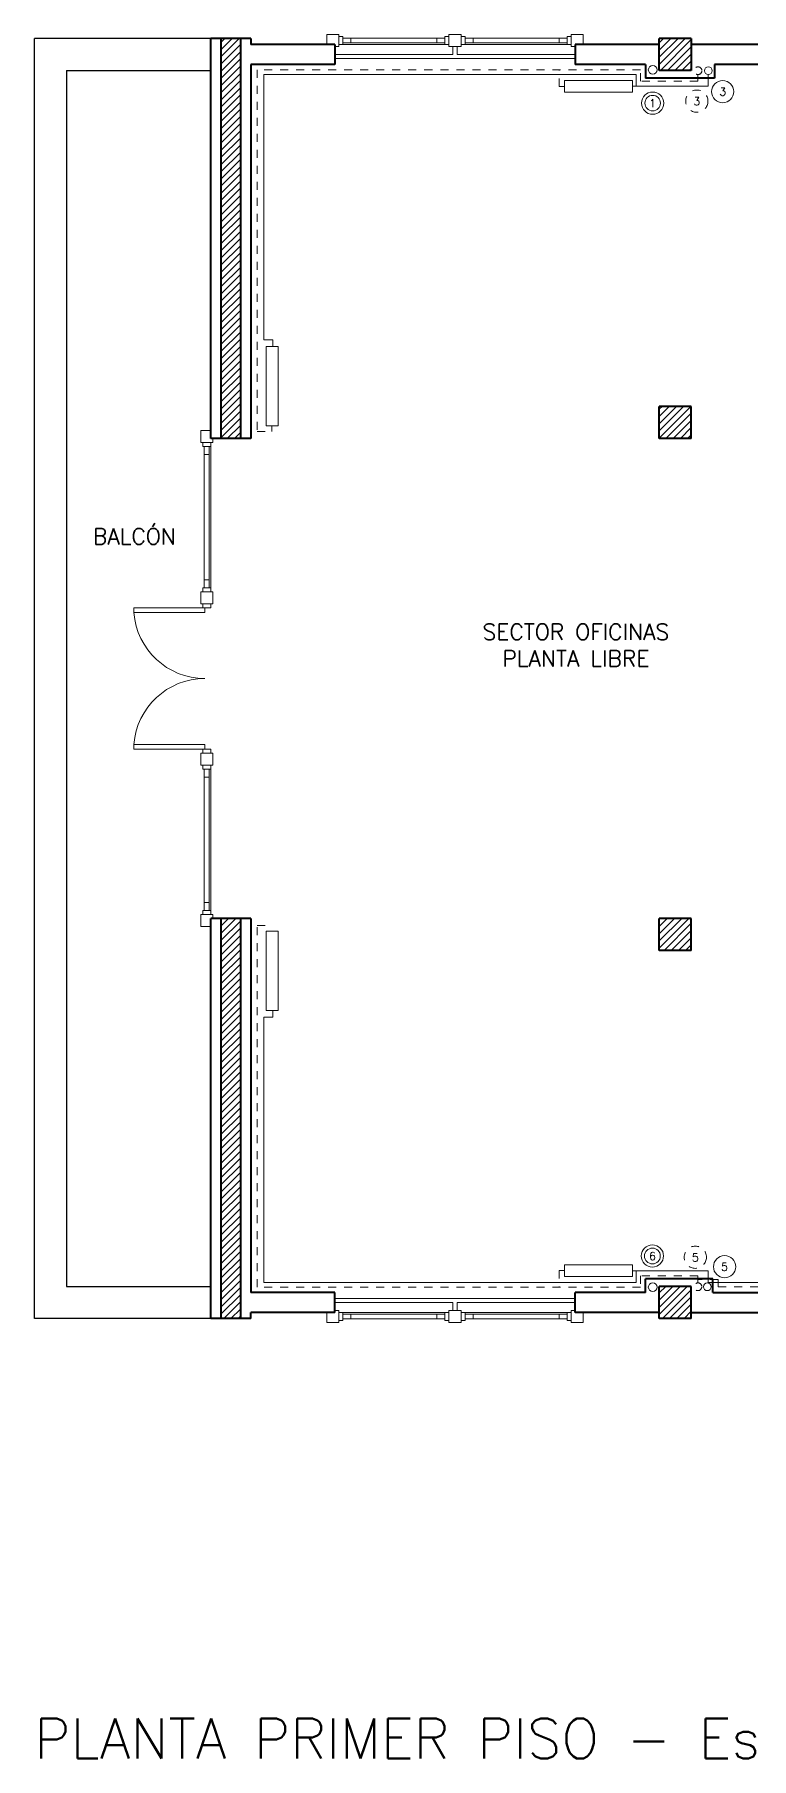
# Model space of a CAD drawing. Extents: x 1009 to 1343, y -172900 to 201.
# Drawn here: x 1090.85 to 1099.8, y 2.25 to 23.8 of the extents above; entities that cross this region are included whole.
import ezdxf

# ---------------------------------------------------------------- set-up
doc = ezdxf.new("R2010")
doc.units = 0
doc.header["$LTSCALE"] = 0.5
doc.linetypes.add('ACAD_ISO03W100', pattern=[30, 12, -18])
doc.linetypes.add('DASHED', pattern=[19.05, 12.7, -6.35])
for name, color, linetype, lineweight in [('Agua caliente', 230, 'CONTINUOUS', 18), ('Agua fria', 5, 'ACAD_ISO03W100', 18), ('Carpintería', 55, 'CONTINUOUS', 20), ('Detalles 01', 8, 'CONTINUOUS', 9), ('Muros corte', 7, 'CONTINUOUS', 40), ('Muros vista', 253, 'CONTINUOUS', 25), ('Pluviales', 41, 'CONTINUOUS', 18), ('Punta 01', 6, 'CONTINUOUS', 9), ('Punta 02', 11, 'CONTINUOUS', 20), ('Punta 05', 52, 'CONTINUOUS', 50)]:
    doc.layers.add(name, color=color, linetype=linetype, lineweight=lineweight)
doc.styles.add('Texto 1 mm', font='simplex.shx', dxfattribs={"height": 0.1})
doc.styles.add('Texto 2 mm', font='simplex.shx', dxfattribs={"height": 0.2})
doc.styles.add('Texto 5 mm', font='simplex.shx', dxfattribs={"height": 0.5})
pattern_1 = [(45, (0, -104.45304), (-0.0449012806, 0.0449012806), [])]

msp = doc.modelspace()

# ---------------------------------------------------------------- hatches: boundary and pattern name
at = {"layer": 'Detalles 01'}
h = msp.add_hatch(dxfattribs=at)
h.set_pattern_fill('ANSI31', color=256, scale=0.02, style=0)
h.set_pattern_definition(pattern_1)
h.paths.add_polyline_path([(1093.176, 18.752), (1093.416, 18.752), (1093.416, 23.752), (1093.176, 23.752)])
h = msp.add_hatch(dxfattribs=at)
h.set_pattern_fill('ANSI31', color=256, scale=0.02, style=0)
h.set_pattern_definition(pattern_1)
h.paths.add_polyline_path([(1098.646, 23.752), (1098.646, 23.352), (1099.046, 23.352), (1099.046, 23.752)])
h = msp.add_hatch(dxfattribs=at)
h.set_pattern_fill('ANSI31', color=256, scale=0.02, style=0)
h.set_pattern_definition(pattern_1)
h.paths.add_polyline_path([(1098.646, 18.752), (1099.046, 18.752), (1099.046, 19.152), (1098.646, 19.152)])
h = msp.add_hatch(dxfattribs=at)
h.set_pattern_fill('ANSI31', color=256, scale=0.02, style=0)
h.set_pattern_definition(pattern_1)
h.paths.add_polyline_path([(1093.416, 12.752), (1093.176, 12.752), (1093.176, 7.752), (1093.416, 7.752)])
h = msp.add_hatch(dxfattribs=at)
h.set_pattern_fill('ANSI31', color=256, scale=0.02, style=0)
h.set_pattern_definition(pattern_1)
h.paths.add_polyline_path([(1099.046, 12.352), (1099.046, 12.752), (1098.646, 12.752), (1098.646, 12.352)])
h = msp.add_hatch(dxfattribs=at)
h.set_pattern_fill('ANSI31', color=256, scale=0.02, style=0)
h.set_pattern_definition(pattern_1)
h.paths.add_polyline_path([(1099.046, 8.152), (1098.646, 8.152), (1098.646, 7.752), (1099.046, 7.752)])

# ---------------------------------------------------------------- linework, layer by layer
at = {"layer": 'Agua caliente', "lineweight": 20, "ltscale": 0.01}
for p, q in [((1093.707, 23.3), (1093.707, 19.986)), ((1098.358, 23.3), (1093.707, 23.3)), ((1098.358, 23.155), (1098.358, 23.3)), ((1099.259, 23.3), (1099.259, 23.155)), ((1098.358, 23.155), (1098.311, 23.155)), ((1099.259, 23.155), (1098.358, 23.155)), ((1093.707, 19.986), (1093.82, 19.986)), ((1093.82, 19.986), (1093.82, 19.901)), ((1093.707, 8.204), (1093.707, 11.518)), ((1093.707, 11.518), (1093.82, 11.518)), ((1093.82, 11.518), (1093.82, 11.603)), ((1098.358, 8.204), (1093.707, 8.204)), ((1098.358, 8.349), (1098.311, 8.349)), ((1099.259, 8.349), (1098.358, 8.349)), ((1098.358, 8.349), (1098.358, 8.204)), ((1099.259, 8.204), (1099.259, 8.349)), ((1099.259, 8.204), (1103.866, 8.204))]:
    msp.add_line(p, q, dxfattribs=at)
for centre, radius in [((1099.259, 23.349), 0.0486), ((1099.439, 23.088), 0.139), ((1099.462, 8.4), 0.139), ((1099.247, 8.149), 0.0486)]:
    msp.add_circle(centre, radius, dxfattribs=at)
at = {"layer": 'Agua fria', "lineweight": 20, "ltscale": 0.01}
for p, q in [((1093.625, 23.361), (1093.625, 18.841)), ((1098.413, 23.361), (1093.625, 23.361)), ((1097.397, 23.152), (1097.397, 23.361)), ((1098.413, 23.218), (1098.413, 23.361)), ((1099.13, 23.3), (1099.13, 23.218)), ((1097.464, 23.152), (1097.397, 23.152)), ((1099.13, 23.218), (1098.413, 23.218)), ((1093.625, 18.841), (1093.81, 18.841)), ((1093.81, 18.841), (1093.81, 18.909)), ((1093.625, 8.143), (1093.625, 12.663)), ((1093.625, 12.663), (1093.81, 12.663)), ((1097.464, 8.352), (1097.397, 8.352)), ((1097.397, 8.352), (1097.397, 8.143)), ((1099.13, 8.287), (1098.413, 8.287)), ((1098.413, 8.287), (1098.413, 8.143)), ((1099.13, 8.204), (1099.13, 8.287)), ((1099.383, 8.238), (1099.13, 8.238)), ((1099.13, 8.238), (1099.13, 8.21)), ((1099.383, 8.149), (1099.383, 8.238)), ((1098.413, 8.143), (1093.625, 8.143)), ((1099.383, 8.149), (1103.93, 8.149))]:
    msp.add_line(p, q, dxfattribs=at)
at = {"layer": 'Agua fria', "linetype": 'DASHED', "lineweight": 20, "ltscale": 0.01}
for centre in [(1099.13, 23.349), (1099.129, 8.149)]:
    msp.add_circle(centre, 0.0486, dxfattribs=at)
at = {"layer": 'Agua fria', "lineweight": 20, "ltscale": 0.01}
for centre in [(1099.116, 22.969), (1099.097, 8.518)]:
    msp.add_circle(centre, 0.139, dxfattribs=at)
at = {"layer": 'Carpintería'}
for p, q in [((1094.646, 23.802), (1094.496, 23.802)), ((1094.496, 23.802), (1094.496, 23.677)), ((1094.646, 23.802), (1094.646, 23.652)), ((1094.646, 23.777), (1094.696, 23.777)), ((1094.696, 23.777), (1094.696, 23.677)), ((1094.696, 23.757), (1095.971, 23.757)), ((1094.796, 23.757), (1094.796, 23.697)), ((1095.871, 23.757), (1095.871, 23.697)), ((1096.021, 23.777), (1095.971, 23.777)), ((1095.971, 23.677), (1095.971, 23.777)), ((1096.171, 23.802), (1096.021, 23.802)), ((1096.021, 23.802), (1096.021, 23.652)), ((1096.171, 23.802), (1096.171, 23.652)), ((1096.171, 23.777), (1096.221, 23.777)), ((1096.221, 23.777), (1096.221, 23.677)), ((1096.221, 23.757), (1097.496, 23.757)), ((1096.321, 23.757), (1096.321, 23.697)), ((1097.396, 23.757), (1097.396, 23.697)), ((1097.496, 23.777), (1097.496, 23.677)), ((1097.546, 23.777), (1097.496, 23.777)), ((1097.546, 23.802), (1097.546, 23.652)), ((1097.546, 23.802), (1097.696, 23.802)), ((1097.696, 23.802), (1097.696, 23.677)), ((1094.646, 23.652), (1094.596, 23.652)), ((1094.696, 23.677), (1094.646, 23.677)), ((1094.696, 23.697), (1095.971, 23.697)), ((1095.971, 23.677), (1096.021, 23.677)), ((1096.171, 23.652), (1096.021, 23.652)), ((1096.221, 23.677), (1096.171, 23.677)), ((1096.221, 23.697), (1097.496, 23.697)), ((1097.496, 23.677), (1097.546, 23.677)), ((1097.546, 23.652), (1097.596, 23.652)), ((1092.921, 18.852), (1092.921, 18.702)), ((1092.921, 18.852), (1093.046, 18.852)), ((1093.071, 18.752), (1093.071, 18.702)), ((1093.071, 18.702), (1092.921, 18.702)), ((1092.946, 18.702), (1092.946, 18.652)), ((1093.046, 18.652), (1092.946, 18.652)), ((1092.966, 18.652), (1092.966, 16.885)), ((1093.026, 18.552), (1092.966, 18.552)), ((1093.026, 18.652), (1093.026, 16.885)), ((1093.046, 18.652), (1093.046, 18.702)), ((1092.921, 16.835), (1092.921, 16.685)), ((1092.921, 16.835), (1093.071, 16.835)), ((1092.946, 16.835), (1092.946, 16.885)), ((1092.946, 16.885), (1093.046, 16.885)), ((1092.966, 16.985), (1093.026, 16.985)), ((1093.046, 16.885), (1093.046, 16.835)), ((1093.071, 16.835), (1093.071, 16.685)), ((1092.087, 16.635), (1092.971, 16.635)), ((1092.087, 16.635), (1092.087, 16.575)), ((1092.921, 16.685), (1093.071, 16.685)), ((1092.946, 16.685), (1092.946, 16.635)), ((1093.046, 16.635), (1092.946, 16.635)), ((1092.971, 16.635), (1092.971, 16.575)), ((1093.046, 16.685), (1093.046, 16.635)), ((1092.087, 16.575), (1092.971, 16.575)), ((1092.087, 14.929), (1092.971, 14.929)), ((1092.087, 14.869), (1092.087, 14.929)), ((1092.971, 14.869), (1092.971, 14.929)), ((1092.087, 14.869), (1092.971, 14.869)), ((1092.921, 14.819), (1092.921, 14.669)), ((1092.921, 14.819), (1093.071, 14.819)), ((1092.921, 14.669), (1093.071, 14.669)), ((1092.946, 14.819), (1092.946, 14.869)), ((1092.946, 14.869), (1093.046, 14.869)), ((1092.946, 14.669), (1092.946, 14.619)), ((1093.046, 14.869), (1093.046, 14.819)), ((1093.046, 14.619), (1093.046, 14.669)), ((1093.071, 14.819), (1093.071, 14.669)), ((1093.046, 14.619), (1092.946, 14.619)), ((1092.966, 14.619), (1092.966, 12.852)), ((1093.026, 14.519), (1092.966, 14.519)), ((1093.026, 14.619), (1093.026, 12.852)), ((1092.966, 12.952), (1093.026, 12.952)), ((1093.071, 12.802), (1092.921, 12.802)), ((1092.921, 12.802), (1092.921, 12.652)), ((1092.946, 12.802), (1092.946, 12.852)), ((1092.946, 12.852), (1093.046, 12.852)), ((1093.046, 12.852), (1093.046, 12.802)), ((1093.071, 12.802), (1093.071, 12.752)), ((1092.921, 12.652), (1093.046, 12.652)), ((1094.496, 7.702), (1094.496, 7.827)), ((1094.646, 7.852), (1094.596, 7.852)), ((1094.646, 7.702), (1094.646, 7.852)), ((1094.696, 7.827), (1094.646, 7.827)), ((1094.696, 7.727), (1094.696, 7.827)), ((1094.696, 7.807), (1095.971, 7.807)), ((1094.796, 7.747), (1094.796, 7.807)), ((1095.871, 7.747), (1095.871, 7.807)), ((1095.971, 7.827), (1095.971, 7.727)), ((1095.971, 7.827), (1096.021, 7.827)), ((1096.171, 7.852), (1096.021, 7.852)), ((1096.021, 7.702), (1096.021, 7.852)), ((1096.171, 7.702), (1096.171, 7.852)), ((1096.221, 7.827), (1096.171, 7.827)), ((1096.221, 7.727), (1096.221, 7.827)), ((1096.221, 7.807), (1097.496, 7.807)), ((1096.321, 7.747), (1096.321, 7.807)), ((1097.396, 7.747), (1097.396, 7.807)), ((1097.496, 7.727), (1097.496, 7.827)), ((1097.496, 7.827), (1097.546, 7.827)), ((1097.546, 7.702), (1097.546, 7.852)), ((1097.546, 7.852), (1097.596, 7.852)), ((1097.696, 7.702), (1097.696, 7.827)), ((1094.646, 7.702), (1094.496, 7.702)), ((1094.646, 7.727), (1094.696, 7.727)), ((1094.696, 7.747), (1095.971, 7.747)), ((1096.021, 7.727), (1095.971, 7.727)), ((1096.171, 7.702), (1096.021, 7.702)), ((1096.171, 7.727), (1096.221, 7.727)), ((1096.221, 7.747), (1097.496, 7.747)), ((1097.546, 7.727), (1097.496, 7.727)), ((1097.546, 7.702), (1097.696, 7.702))]:
    msp.add_line(p, q, dxfattribs=at)
at = {"layer": 'Detalles 01'}
for p, q in [((1096.071, 23.552), (1094.596, 23.552)), ((1097.596, 23.502), (1094.596, 23.502)), ((1095.971, 23.677), (1094.696, 23.677)), ((1096.071, 23.652), (1096.071, 23.552)), ((1096.121, 23.652), (1096.121, 23.552)), ((1097.596, 23.552), (1096.121, 23.552)), ((1097.496, 23.677), (1096.221, 23.677)), ((1093.046, 18.652), (1093.046, 16.885)), ((1093.046, 14.619), (1093.046, 12.852)), ((1097.596, 8.002), (1094.596, 8.002)), ((1096.071, 7.952), (1094.596, 7.952)), ((1095.971, 7.827), (1094.696, 7.827)), ((1096.071, 7.852), (1096.071, 7.952)), ((1097.596, 7.952), (1096.121, 7.952)), ((1096.121, 7.852), (1096.121, 7.952)), ((1097.496, 7.827), (1096.221, 7.827))]:
    msp.add_line(p, q, dxfattribs=at)
for centre, start, end in [((1092.972, 16.639), 184.1299, 269.8971), ((1092.972, 14.865), 90.1029, 175.8701)]:
    msp.add_arc(centre, 0.887, start, end, dxfattribs=at)
at = {"layer": 'Muros corte'}
for p, q in [((1093.546, 23.752), (1093.046, 23.752)), ((1093.046, 18.752), (1093.046, 23.752)), ((1093.176, 18.752), (1093.176, 23.752)), ((1093.416, 23.752), (1093.416, 18.752)), ((1093.546, 23.752), (1093.546, 23.677)), ((1099.046, 23.752), (1098.646, 23.752)), ((1098.646, 23.352), (1098.646, 23.752)), ((1099.046, 23.752), (1099.046, 23.352)), ((1094.596, 23.677), (1093.546, 23.677)), ((1094.596, 23.677), (1094.596, 23.427)), ((1098.646, 23.677), (1097.596, 23.677)), ((1097.596, 23.677), (1097.596, 23.427)), ((1100.096, 23.677), (1099.046, 23.677)), ((1093.546, 23.427), (1093.546, 18.752)), ((1094.596, 23.427), (1093.546, 23.427)), ((1098.476, 23.427), (1097.596, 23.427)), ((1098.476, 23.427), (1098.476, 23.257)), ((1099.046, 23.352), (1098.646, 23.352)), ((1100.096, 23.427), (1099.338, 23.427)), ((1099.338, 23.427), (1099.338, 23.257)), ((1099.216, 23.257), (1098.476, 23.257)), ((1099.338, 23.257), (1098.476, 23.257)), ((1099.046, 19.152), (1098.646, 19.152)), ((1098.646, 18.752), (1098.646, 19.152)), ((1099.046, 18.752), (1099.046, 19.152)), ((1093.546, 18.752), (1093.046, 18.752)), ((1099.046, 18.752), (1098.646, 18.752)), ((1093.046, 7.752), (1093.046, 12.752)), ((1093.546, 12.752), (1093.046, 12.752)), ((1093.176, 7.752), (1093.176, 12.752)), ((1093.416, 12.752), (1093.416, 7.752)), ((1093.546, 12.752), (1093.546, 8.077)), ((1099.046, 12.752), (1098.646, 12.752)), ((1098.646, 12.352), (1098.646, 12.752)), ((1099.046, 12.352), (1099.046, 12.752)), ((1099.046, 12.352), (1098.646, 12.352)), ((1099.216, 8.247), (1098.476, 8.247)), ((1098.476, 8.077), (1098.476, 8.247)), ((1099.314, 8.247), (1098.476, 8.247)), ((1099.314, 8.077), (1099.314, 8.247)), ((1094.596, 8.077), (1093.546, 8.077)), ((1094.596, 7.827), (1094.596, 8.077)), ((1098.476, 8.077), (1097.596, 8.077)), ((1097.596, 7.827), (1097.596, 8.077)), ((1099.046, 8.152), (1098.646, 8.152)), ((1098.646, 7.752), (1098.646, 8.152)), ((1099.046, 7.752), (1099.046, 8.152)), ((1099.314, 8.077), (1100.096, 8.077)), ((1093.546, 7.752), (1093.546, 7.827)), ((1094.596, 7.827), (1093.546, 7.827)), ((1098.646, 7.827), (1097.596, 7.827)), ((1099.046, 7.827), (1100.096, 7.827)), ((1093.546, 7.752), (1093.046, 7.752)), ((1099.046, 7.752), (1098.646, 7.752))]:
    msp.add_line(p, q, dxfattribs=at)
at = {"layer": 'Muros corte', "lineweight": 20}
for p, q in [((1098.476, 23.427), (1098.476, 23.257)), ((1098.476, 8.077), (1098.476, 8.247))]:
    msp.add_line(p, q, dxfattribs=at)
at = {"layer": 'Muros vista'}
for p, q in [((1090.846, 7.752), (1090.846, 23.752)), ((1093.046, 23.752), (1090.846, 23.752)), ((1091.246, 23.352), (1091.246, 8.152)), ((1091.246, 23.352), (1093.046, 23.352)), ((1091.246, 8.152), (1093.046, 8.152)), ((1093.046, 7.752), (1090.846, 7.752))]:
    msp.add_line(p, q, dxfattribs=at)
at = {"layer": 'Pluviales'}
for centre, radius in [((1098.565, 23.36), 0.055), ((1098.564, 22.944), 0.139), ((1098.561, 8.534), 0.139), ((1098.565, 8.144), 0.055)]:
    msp.add_circle(centre, radius, dxfattribs=at)
at = {"layer": 'Pluviales', "lineweight": 20, "ltscale": 0.01}
for centre, radius in [((1098.564, 22.944), 0.0974), ((1098.561, 8.534), 0.0988)]:
    msp.add_circle(centre, radius, dxfattribs=at)
at = {"layer": 'Punta 02', "lineweight": 20, "ltscale": 0.01}
for points in [[(1097.464, 23.226), (1098.311, 23.226), (1098.311, 23.079), (1097.464, 23.079)], [(1093.738, 18.909), (1093.738, 19.901), (1093.886, 19.901), (1093.886, 18.909)], [(1093.738, 12.595), (1093.738, 11.603), (1093.886, 11.603), (1093.886, 12.595)], [(1097.464, 8.279), (1098.311, 8.279), (1098.311, 8.425), (1097.464, 8.425)]]:
    msp.add_lwpolyline(points, close=True, dxfattribs=at)

# ---------------------------------------------------------------- texts
at = {"layer": 'Punta 01', "lineweight": 20, "ltscale": 0.01, "char_height": 0.1, "width": 0.92289, "attachment_point": 2, "style": 'Texto 1 mm'}
for s, insert in [('3', (1099.439, 23.137)), ('3', (1099.116, 23.017)), ('5', (1099.097, 8.566)), ('5', (1099.462, 8.448))]:
    msp.add_mtext(s, dxfattribs=dict(at, insert=insert))
at = {"layer": 'Punta 01', "char_height": 0.1, "width": 0.92289, "attachment_point": 2, "style": 'Texto 1 mm'}
for s, insert in [('1', (1098.564, 22.992)), ('6', (1098.561, 8.582))]:
    msp.add_mtext(s, dxfattribs=dict(at, insert=insert))
at = {"layer": 'Punta 02', "lineweight": 20, "char_height": 0.2, "style": 'Texto 2 mm'}
for s, insert, width, attachment_point in [('BALCÓN', (1091.575, 17.629), 1.12363, 1), ('SECTOR OFICINAS PLANTA LIBRE', (1097.606, 16.435), 2.98707, 2)]:
    msp.add_mtext(s, dxfattribs=dict(at, insert=insert, width=width, attachment_point=attachment_point))
at = {"layer": 'Punta 05', "lineweight": 20, "insert": (1090.845, 2.752), "char_height": 0.5, "width": 14.39076, "attachment_point": 1, "style": 'Texto 5 mm'}
msp.add_mtext('PLANTA PRIMER PISO - Esc.: 1:100', dxfattribs=at)

doc.saveas('drawing.dxf')
